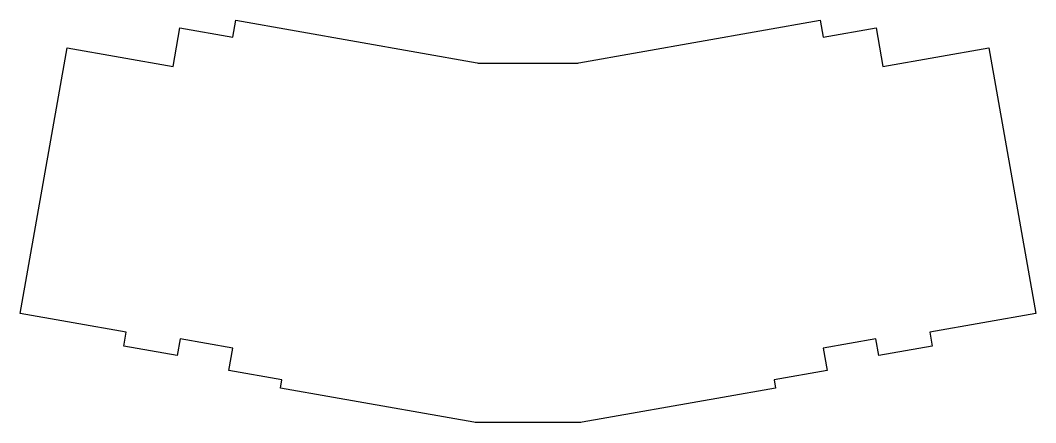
# Model space of a CAD drawing. Header units: millimetres. Extents: x -44 to 316, y -131 to 11.
import ezdxf

# ---------------------------------------------------------------- set-up
doc = ezdxf.new("R2010")
doc.units = ezdxf.units.MM
doc.layers.add('OUTLINE', color=1, linetype='Continuous')

msp = doc.modelspace()

# ---------------------------------------------------------------- linework, layer by layer
at = {"layer": 'OUTLINE', "linetype": 'Continuous'}
msp.add_lwpolyline([(116.65, -131.17), (66.98, -122.41), (66.98, -122.41), (66.98, -122.41), (48.22, -119.11), (48.22, -119.11), (48.22, -119.11), (48.17, -119.1), (48.69, -116.14), (29.93, -112.84), (31.32, -104.96), (12.66, -101.67), (11.62, -107.57), (-7.24, -104.25), (-6.37, -99.28), (-43.89, -92.66), (-27.33, 1.24), (10.19, -5.37), (12.62, 8.41), (31.38, 5.1), (32.42, 11.01), (117.81, -4.04, 0.043661), (119.55, -4.19), (152.1, -4.19, 0.043661), (153.84, -4.04), (239.23, 11.01), (240.27, 5.1), (259.03, 8.41), (261.46, -5.37), (298.98, 1.24), (315.54, -92.66), (278.02, -99.28), (278.89, -104.25), (260.03, -107.57), (258.99, -101.67), (240.33, -104.96), (241.72, -112.84), (222.96, -116.14), (223.48, -119.1), (204.67, -122.41), (155, -131.17, -0.043661), (153.26, -131.32), (118.39, -131.32, -0.043661)], format="xyb", close=True, dxfattribs=at)

doc.saveas('drawing.dxf')
